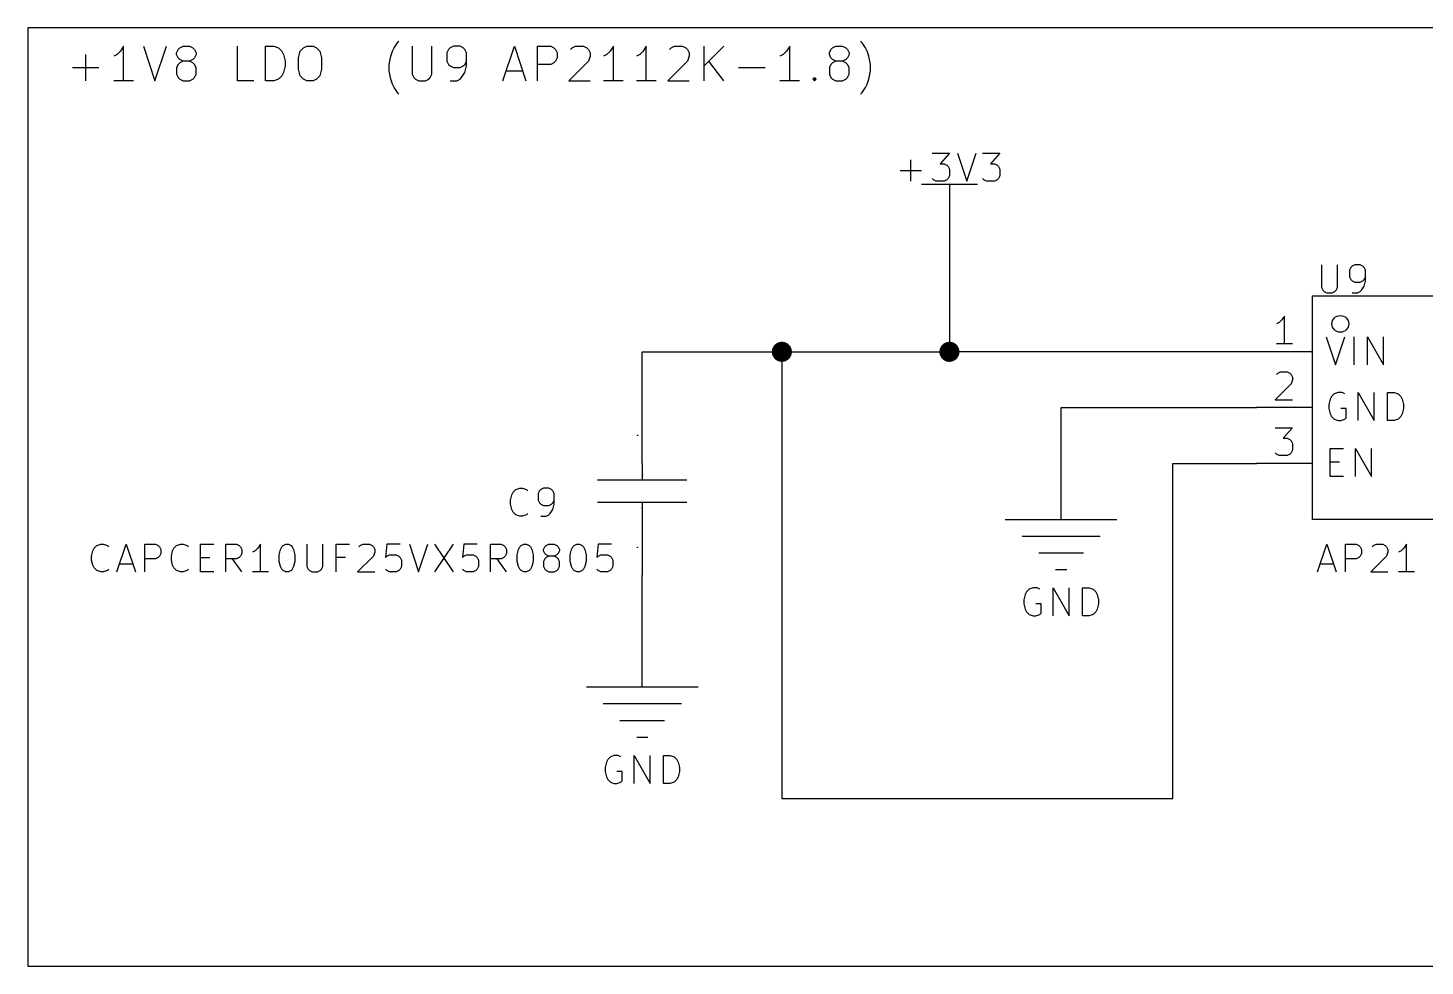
# Model space of a CAD drawing. Header units: millimetres. Extents: x 5 to 293, y -205 to -3.
# Drawn here: x 69.9 to 133.4, y -158.8 to -116.1 of the extents above; entities that cross this region are included whole.
import ezdxf

# ---------------------------------------------------------------- set-up
doc = ezdxf.new("R2010")
doc.units = ezdxf.units.MM
for name, color, linetype in [('GREENSIXTYFIVE', 129, 'CONTINUOUS'), ('LIGHTGREEN', 92, 'CONTINUOUS'), ('LIGHTMAGENTA', 212, 'CONTINUOUS'), ('LIGHTRED', 12, 'CONTINUOUS'), ('RED', 14, 'CONTINUOUS')]:
    doc.layers.add(name, color=color, linetype=linetype)

msp = doc.modelspace()

# ---------------------------------------------------------------- linework, layer by layer
at = {"layer": 'GREENSIXTYFIVE', "linetype": 'CONTINUOUS'}
for p, q in [((110.9738, -121.7744), (111.76, -121.7744)), ((111.76, -121.7744), (111.3366, -122.2582)), ((112.1228, -121.7744), (112.5461, -123.0444)), ((112.5461, -123.0444), (112.9695, -121.7744)), ((113.2719, -121.7744), (114.0581, -121.7744)), ((114.0581, -121.7744), (113.6347, -122.2582)), ((109.5223, -122.5606), (110.49, -122.5606)), ((110.0061, -123.0444), (110.0061, -122.0768)), ((111.3366, -122.2582), (111.5181, -122.2582)), ((111.5181, -122.2582), (111.639, -122.3187)), ((111.639, -122.3187), (111.6995, -122.3792)), ((111.6995, -122.3792), (111.76, -122.5001)), ((111.76, -122.5001), (111.76, -122.8025)), ((113.6347, -122.2582), (113.8162, -122.2582)), ((113.8162, -122.2582), (113.9371, -122.3187)), ((113.9371, -122.3187), (113.9976, -122.3792)), ((113.9976, -122.3792), (114.0581, -122.5001)), ((114.0581, -122.5001), (114.0581, -122.8025)), ((111.0343, -122.984), (110.9738, -122.9235)), ((111.1552, -123.0444), (111.0343, -122.984)), ((111.5181, -123.0444), (111.1552, -123.0444)), ((111.639, -122.984), (111.5181, -123.0444)), ((111.6995, -122.9235), (111.639, -122.984)), ((111.76, -122.8025), (111.6995, -122.9235)), ((113.3324, -122.984), (113.2719, -122.9235)), ((113.4533, -123.0444), (113.3324, -122.984)), ((113.8162, -123.0444), (113.4533, -123.0444)), ((113.9371, -122.984), (113.8162, -123.0444)), ((113.9976, -122.9235), (113.9371, -122.984)), ((114.0581, -122.8025), (113.9976, -122.9235)), ((128.6835, -126.8544), (128.6835, -127.8825)), ((129.4092, -127.8825), (129.4092, -126.8544)), ((130.014, -126.9754), (129.9536, -127.0963)), ((130.0745, -126.9149), (130.014, -126.9754)), ((130.1955, -126.8544), (130.0745, -126.9149)), ((130.4374, -126.8544), (130.1955, -126.8544)), ((130.5583, -126.9149), (130.4374, -126.8544)), ((130.6188, -126.9754), (130.5583, -126.9149)), ((130.6793, -127.0963), (130.6188, -126.9754)), ((129.9536, -127.0963), (129.9536, -127.3987)), ((129.9536, -127.3987), (130.014, -127.5197)), ((130.014, -127.5197), (130.0745, -127.5801)), ((130.0745, -127.5801), (130.1955, -127.6406)), ((130.1955, -127.6406), (130.4374, -127.6406)), ((130.4374, -127.6406), (130.5583, -127.5801)), ((130.5583, -127.5801), (130.6188, -127.5197)), ((130.6188, -127.5197), (130.6793, -127.3987)), ((130.6188, -127.822), (130.6793, -127.5801)), ((130.6793, -127.5801), (130.6793, -127.0963)), ((128.6835, -127.8825), (128.744, -128.0035)), ((128.744, -128.0035), (128.8045, -128.064)), ((128.8045, -128.064), (128.9254, -128.1244)), ((128.9254, -128.1244), (129.1673, -128.1244)), ((129.1673, -128.1244), (129.2883, -128.064)), ((129.2883, -128.064), (129.3488, -128.0035)), ((129.3488, -128.0035), (129.4092, -127.8825)), ((130.0745, -128.1244), (130.3164, -128.1244)), ((130.3164, -128.1244), (130.4374, -128.064)), ((130.4374, -128.064), (130.4978, -128.0035)), ((130.4978, -128.0035), (130.6188, -127.822)), ((128.8989, -130.1275), (129.3222, -131.3975)), ((129.3222, -131.3975), (129.7456, -130.1275)), ((130.1689, -131.3975), (130.1689, -130.1275)), ((130.7737, -131.3975), (130.7737, -130.1275)), ((130.7737, -130.1275), (131.4994, -131.3975)), ((131.4994, -131.3975), (131.4994, -130.1275)), ((129.2618, -132.728), (129.1408, -132.849)), ((129.4432, -132.6675), (129.2618, -132.728)), ((129.6246, -132.6675), (129.4432, -132.6675)), ((129.7456, -132.728), (129.6246, -132.6675)), ((130.3503, -133.9375), (130.3503, -132.6675)), ((130.3503, -132.6675), (131.076, -133.9375)), ((131.076, -133.9375), (131.076, -132.6675)), ((131.6808, -133.9375), (131.6808, -132.6675)), ((131.6808, -132.6675), (131.9832, -132.6675)), ((131.9832, -132.6675), (132.1646, -132.728)), ((132.1646, -132.728), (132.2856, -132.849)), ((129.0803, -132.9699), (129.0199, -133.2118)), ((129.0199, -133.2118), (129.0199, -133.3932)), ((129.0199, -133.3932), (129.0803, -133.6351)), ((129.1408, -132.849), (129.0803, -132.9699)), ((129.806, -133.3932), (129.5641, -133.3932)), ((129.806, -133.8166), (129.806, -133.3932)), ((132.2856, -132.849), (132.3461, -132.9699)), ((132.3461, -132.9699), (132.4065, -133.2118)), ((132.4065, -133.3932), (132.3461, -133.6351)), ((132.4065, -133.2118), (132.4065, -133.3932)), ((129.0803, -133.6351), (129.1408, -133.7561)), ((129.1408, -133.7561), (129.2618, -133.8771)), ((129.2618, -133.8771), (129.4432, -133.9375)), ((129.4432, -133.9375), (129.5641, -133.9375)), ((129.5641, -133.9375), (129.7456, -133.8771)), ((129.7456, -133.8771), (129.806, -133.8166)), ((131.9832, -133.9375), (131.6808, -133.9375)), ((132.1646, -133.8771), (131.9832, -133.9375)), ((132.2856, -133.7561), (132.1646, -133.8771)), ((132.3461, -133.6351), (132.2856, -133.7561)), ((129.0803, -136.4775), (129.0803, -135.2075)), ((129.0803, -135.2075), (129.6851, -135.2075)), ((130.2293, -136.4775), (130.2293, -135.2075)), ((130.2293, -135.2075), (130.955, -136.4775)), ((130.955, -136.4775), (130.955, -135.2075)), ((129.0803, -135.8123), (129.5037, -135.8123)), ((97.8018, -136.4101), (97.7764, -136.4101)), ((97.7764, -136.4101), (97.78, -136.4125)), ((97.78, -136.4125), (97.7824, -136.4149)), ((97.7824, -136.4149), (97.7836, -136.4173)), ((97.8018, -136.4028), (97.8018, -136.4173)), ((129.6851, -136.4775), (129.0803, -136.4775)), ((91.8535, -137.3168), (91.914, -137.1959)), ((91.914, -137.1959), (92.035, -137.0749)), ((92.035, -137.0749), (92.2164, -137.0144)), ((92.2164, -137.0144), (92.3373, -137.0144)), ((92.3373, -137.0144), (92.5188, -137.0749)), ((92.5188, -137.0749), (92.5792, -137.1354)), ((93.1235, -137.1354), (93.0631, -137.2563)), ((93.184, -137.0749), (93.1235, -137.1354)), ((93.305, -137.0144), (93.184, -137.0749)), ((93.5469, -137.0144), (93.305, -137.0144)), ((93.6678, -137.0749), (93.5469, -137.0144)), ((93.7283, -137.1354), (93.6678, -137.0749)), ((93.7888, -137.2563), (93.7283, -137.1354)), ((91.7931, -137.5587), (91.8535, -137.3168)), ((91.7931, -137.7401), (91.7931, -137.5587)), ((91.8535, -137.982), (91.7931, -137.7401)), ((93.0631, -137.2563), (93.0631, -137.5587)), ((93.0631, -137.5587), (93.1235, -137.6797)), ((93.1235, -137.6797), (93.184, -137.7401)), ((93.184, -137.7401), (93.305, -137.8006)), ((93.305, -137.8006), (93.5469, -137.8006)), ((93.5469, -137.8006), (93.6678, -137.7401)), ((93.6678, -137.7401), (93.7283, -137.6797)), ((93.7283, -137.6797), (93.7888, -137.5587)), ((93.7283, -137.982), (93.7888, -137.7401)), ((93.7888, -137.7401), (93.7888, -137.2563)), ((91.914, -138.103), (91.8535, -137.982)), ((92.035, -138.224), (91.914, -138.103)), ((92.2164, -138.2844), (92.035, -138.224)), ((92.3373, -138.2844), (92.2164, -138.2844)), ((92.5188, -138.224), (92.3373, -138.2844)), ((92.5792, -138.1635), (92.5188, -138.224)), ((93.184, -138.2844), (93.4259, -138.2844)), ((93.4259, -138.2844), (93.5469, -138.224)), ((93.5469, -138.224), (93.6073, -138.1635)), ((93.6073, -138.1635), (93.7283, -137.982)), ((97.7764, -137.9074), (97.7776, -137.905)), ((97.7764, -137.9135), (97.7764, -137.9074)), ((97.7776, -137.9159), (97.7764, -137.9135)), ((97.7776, -137.905), (97.7788, -137.9038)), ((97.7788, -137.9171), (97.7776, -137.9159)), ((97.7788, -137.9038), (97.7812, -137.9026)), ((97.7812, -137.9026), (97.7836, -137.9026)), ((97.7836, -137.9026), (97.7872, -137.9038)), ((97.7872, -137.9038), (97.8018, -137.9183)), ((97.8018, -137.9183), (97.8018, -137.9026)), ((72.8035, -139.8568), (72.864, -139.7359)), ((72.864, -139.7359), (72.985, -139.6149)), ((72.985, -139.6149), (73.1664, -139.5544)), ((73.1664, -139.5544), (73.2873, -139.5544)), ((73.2873, -139.5544), (73.4688, -139.6149)), ((73.4688, -139.6149), (73.5292, -139.6754)), ((73.8921, -140.8244), (74.3154, -139.5544)), ((74.3154, -139.5544), (74.7388, -140.8244)), ((75.1621, -140.8244), (75.1621, -139.5544)), ((75.1621, -139.5544), (75.6459, -139.5544)), ((75.6459, -139.5544), (75.7669, -139.6149)), ((75.7669, -139.6149), (75.8274, -139.6754)), ((75.8274, -139.6754), (75.8878, -139.7963)), ((76.4321, -139.8568), (76.4926, -139.7359)), ((76.4926, -139.7359), (76.6136, -139.6149)), ((76.6136, -139.6149), (76.795, -139.5544)), ((76.795, -139.5544), (76.9159, -139.5544)), ((76.9159, -139.5544), (77.0974, -139.6149)), ((77.0974, -139.6149), (77.1578, -139.6754)), ((77.7021, -140.8244), (77.7021, -139.5544)), ((77.7021, -139.5544), (78.3069, -139.5544)), ((78.8511, -140.8244), (78.8511, -139.5544)), ((78.8511, -139.5544), (79.3349, -139.5544)), ((79.3349, -139.5544), (79.4559, -139.6149)), ((79.4559, -139.6149), (79.5164, -139.6754)), ((79.5164, -139.6754), (79.5768, -139.7963)), ((80.3026, -139.7359), (80.1816, -139.8568)), ((80.4235, -139.5544), (80.3026, -139.7359)), ((80.4235, -140.8244), (80.4235, -139.5544)), ((81.3306, -139.7963), (81.3911, -139.6754)), ((81.3911, -139.6754), (81.4516, -139.6149)), ((81.4516, -139.6149), (81.5725, -139.5544)), ((81.5725, -139.5544), (81.6935, -139.5544)), ((81.6935, -139.5544), (81.8144, -139.6149)), ((81.8144, -139.6149), (81.8749, -139.6754)), ((81.8749, -139.6754), (81.9354, -139.7963)), ((82.5401, -139.5544), (82.5401, -140.5825)), ((83.2658, -140.5825), (83.2658, -139.5544)), ((83.8706, -140.8244), (83.8706, -139.5544)), ((83.8706, -139.5544), (84.4754, -139.5544)), ((84.8988, -139.6754), (84.9592, -139.6149)), ((84.9592, -139.6149), (85.0802, -139.5544)), ((85.0802, -139.5544), (85.3826, -139.5544)), ((85.3826, -139.5544), (85.5035, -139.6149)), ((85.5035, -139.6149), (85.564, -139.6754)), ((85.564, -139.6754), (85.6245, -139.7963)), ((86.1687, -139.5544), (86.1083, -140.1592)), ((86.7735, -139.5544), (86.1687, -139.5544)), ((87.1968, -139.5544), (87.6201, -140.8244)), ((87.6201, -140.8244), (88.0435, -139.5544)), ((88.3459, -139.5544), (89.1925, -140.8244)), ((89.1925, -139.5544), (88.3459, -140.8244)), ((89.6763, -139.5544), (89.6159, -140.1592)), ((90.2811, -139.5544), (89.6763, -139.5544)), ((90.8858, -140.8244), (90.8858, -139.5544)), ((90.8858, -139.5544), (91.3696, -139.5544)), ((91.3696, -139.5544), (91.4906, -139.6149)), ((91.4906, -139.6149), (91.5511, -139.6754)), ((91.5511, -139.6754), (91.6115, -139.7963)), ((92.1558, -139.7963), (92.2163, -139.6754)), ((92.2163, -139.6754), (92.2768, -139.6149)), ((92.2768, -139.6149), (92.3977, -139.5544)), ((92.3977, -139.5544), (92.5187, -139.5544)), ((92.5187, -139.5544), (92.6396, -139.6149)), ((92.6396, -139.6149), (92.7001, -139.6754)), ((92.7001, -139.6754), (92.7606, -139.7963)), ((93.3049, -139.7963), (93.3653, -139.6754)), ((93.3653, -139.6754), (93.4258, -139.6149)), ((93.4258, -139.6149), (93.5468, -139.5544)), ((93.5468, -139.5544), (93.7887, -139.5544)), ((93.7887, -139.5544), (93.9096, -139.6149)), ((93.9096, -139.6149), (93.9701, -139.6754)), ((93.9701, -139.6754), (94.0306, -139.7963)), ((94.5748, -139.7963), (94.6353, -139.6754)), ((94.6353, -139.6754), (94.6958, -139.6149)), ((94.6958, -139.6149), (94.8167, -139.5544)), ((94.8167, -139.5544), (94.9377, -139.5544)), ((94.9377, -139.5544), (95.0586, -139.6149)), ((95.0586, -139.6149), (95.1191, -139.6754)), ((95.1191, -139.6754), (95.1796, -139.7963)), ((95.7843, -139.5544), (95.7239, -140.1592)), ((96.3891, -139.5544), (95.7843, -139.5544)), ((128.5021, -140.8244), (128.9254, -139.5544)), ((128.9254, -139.5544), (129.3488, -140.8244)), ((129.7721, -140.8244), (129.7721, -139.5544)), ((129.7721, -139.5544), (130.2559, -139.5544)), ((130.2559, -139.5544), (130.3769, -139.6149)), ((130.3769, -139.6149), (130.4374, -139.6754)), ((130.4374, -139.6754), (130.4978, -139.7963)), ((130.9817, -139.6754), (131.0421, -139.6149)), ((131.0421, -139.6149), (131.1631, -139.5544)), ((131.1631, -139.5544), (131.4655, -139.5544)), ((131.4655, -139.5544), (131.5864, -139.6149)), ((131.5864, -139.6149), (131.6469, -139.6754)), ((131.6469, -139.6754), (131.7074, -139.7963)), ((132.4331, -139.7359), (132.3121, -139.8568)), ((132.554, -139.5544), (132.4331, -139.7359)), ((132.554, -140.8244), (132.554, -139.5544)), ((72.7431, -140.0987), (72.8035, -139.8568)), ((72.7431, -140.2801), (72.7431, -140.0987)), ((72.8035, -140.522), (72.7431, -140.2801)), ((75.6459, -140.2197), (75.1621, -140.2197)), ((75.7669, -140.1592), (75.6459, -140.2197)), ((75.8274, -140.0987), (75.7669, -140.1592)), ((75.8878, -139.9778), (75.8274, -140.0987)), ((75.8878, -139.7963), (75.8878, -139.9778)), ((76.3717, -140.0987), (76.4321, -139.8568)), ((76.3717, -140.2801), (76.3717, -140.0987)), ((76.4321, -140.522), (76.3717, -140.2801)), ((77.7021, -140.1592), (78.1255, -140.1592)), ((79.3349, -140.2197), (78.8511, -140.2197)), ((79.5768, -140.8244), (79.1535, -140.2197)), ((79.4559, -140.1592), (79.3349, -140.2197)), ((79.5164, -140.0987), (79.4559, -140.1592)), ((79.5768, -139.9778), (79.5164, -140.0987)), ((79.5768, -139.7963), (79.5768, -139.9778)), ((80.1816, -139.8568), (80.0607, -139.9173)), ((81.2702, -140.0382), (81.3306, -139.7963)), ((81.2702, -140.3406), (81.2702, -140.0382)), ((81.3306, -140.5825), (81.2702, -140.3406)), ((81.9354, -139.7963), (81.9959, -140.0382)), ((81.9959, -140.3406), (81.9354, -140.5825)), ((81.9959, -140.0382), (81.9959, -140.3406)), ((84.294, -140.1592), (83.8706, -140.1592)), ((85.564, -140.0987), (84.8383, -140.8244)), ((85.6245, -139.9173), (85.564, -140.0987)), ((85.6245, -139.7963), (85.6245, -139.9173)), ((86.1083, -140.1592), (86.1687, -140.0987)), ((86.1687, -140.0987), (86.2897, -140.0382)), ((86.2897, -140.0382), (86.5921, -140.0382)), ((86.5921, -140.0382), (86.713, -140.0987)), ((86.713, -140.0987), (86.7735, -140.1592)), ((86.7735, -140.1592), (86.834, -140.2801)), ((86.834, -140.2801), (86.834, -140.5825)), ((89.6159, -140.1592), (89.6763, -140.0987)), ((89.6763, -140.0987), (89.7973, -140.0382)), ((89.7973, -140.0382), (90.0997, -140.0382)), ((90.0997, -140.0382), (90.2206, -140.0987)), ((90.2206, -140.0987), (90.2811, -140.1592)), ((90.2811, -140.1592), (90.3416, -140.2801)), ((90.3416, -140.2801), (90.3416, -140.5825)), ((91.3696, -140.2197), (90.8858, -140.2197)), ((91.6115, -140.8244), (91.1882, -140.2197)), ((91.4906, -140.1592), (91.3696, -140.2197)), ((91.5511, -140.0987), (91.4906, -140.1592)), ((91.6115, -139.9778), (91.5511, -140.0987)), ((91.6115, -139.7963), (91.6115, -139.9778)), ((92.0954, -140.0382), (92.1558, -139.7963)), ((92.0954, -140.3406), (92.0954, -140.0382)), ((92.1558, -140.5825), (92.0954, -140.3406)), ((92.7606, -139.7963), (92.8211, -140.0382)), ((92.8211, -140.3406), (92.7606, -140.5825)), ((92.8211, -140.0382), (92.8211, -140.3406)), ((93.3049, -139.8568), (93.3049, -139.7963)), ((93.3653, -139.9778), (93.3049, -139.8568)), ((93.3653, -140.2197), (93.3049, -140.3406)), ((93.3049, -140.3406), (93.3049, -140.5825)), ((93.4258, -140.0382), (93.3653, -139.9778)), ((93.4258, -140.1592), (93.3653, -140.2197)), ((93.5468, -140.0987), (93.4258, -140.0382)), ((93.5468, -140.0987), (93.4258, -140.1592)), ((93.7887, -140.0987), (93.5468, -140.0987)), ((93.9096, -140.0382), (93.7887, -140.0987)), ((93.9096, -140.1592), (93.7887, -140.0987)), ((93.9701, -139.9778), (93.9096, -140.0382)), ((93.9701, -140.2197), (93.9096, -140.1592)), ((94.0306, -139.8568), (93.9701, -139.9778)), ((94.0306, -140.3406), (93.9701, -140.2197)), ((94.0306, -139.7963), (94.0306, -139.8568)), ((94.0306, -140.5825), (94.0306, -140.3406)), ((94.5144, -140.0382), (94.5748, -139.7963)), ((94.5144, -140.3406), (94.5144, -140.0382)), ((94.5748, -140.5825), (94.5144, -140.3406)), ((95.1796, -139.7963), (95.2401, -140.0382)), ((95.2401, -140.3406), (95.1796, -140.5825)), ((95.2401, -140.0382), (95.2401, -140.3406)), ((95.7239, -140.1592), (95.7843, -140.0987)), ((95.7843, -140.0987), (95.9053, -140.0382)), ((95.9053, -140.0382), (96.2077, -140.0382)), ((96.2077, -140.0382), (96.3286, -140.0987)), ((96.3286, -140.0987), (96.3891, -140.1592)), ((96.3891, -140.1592), (96.4496, -140.2801)), ((96.4496, -140.2801), (96.4496, -140.5825)), ((130.2559, -140.2197), (129.7721, -140.2197)), ((130.3769, -140.1592), (130.2559, -140.2197)), ((130.4374, -140.0987), (130.3769, -140.1592)), ((130.4978, -139.9778), (130.4374, -140.0987)), ((130.4978, -139.7963), (130.4978, -139.9778)), ((131.6469, -140.0987), (130.9212, -140.8244)), ((131.7074, -139.9173), (131.6469, -140.0987)), ((131.7074, -139.7963), (131.7074, -139.9173)), ((132.3121, -139.8568), (132.1912, -139.9173)), ((72.864, -140.643), (72.8035, -140.522)), ((72.985, -140.764), (72.864, -140.643)), ((73.1664, -140.8244), (72.985, -140.764)), ((73.2873, -140.8244), (73.1664, -140.8244)), ((73.4688, -140.764), (73.2873, -140.8244)), ((73.5292, -140.7035), (73.4688, -140.764)), ((74.0131, -140.4616), (74.6178, -140.4616)), ((76.4926, -140.643), (76.4321, -140.522)), ((76.6136, -140.764), (76.4926, -140.643)), ((76.795, -140.8244), (76.6136, -140.764)), ((76.9159, -140.8244), (76.795, -140.8244)), ((77.0974, -140.764), (76.9159, -140.8244)), ((77.1578, -140.7035), (77.0974, -140.764)), ((78.3069, -140.8244), (77.7021, -140.8244)), ((80.7864, -140.8244), (80.0607, -140.8244)), ((81.3911, -140.7035), (81.3306, -140.5825)), ((81.4516, -140.764), (81.3911, -140.7035)), ((81.5725, -140.8244), (81.4516, -140.764)), ((81.6935, -140.8244), (81.5725, -140.8244)), ((81.8144, -140.764), (81.6935, -140.8244)), ((81.8749, -140.7035), (81.8144, -140.764)), ((81.9354, -140.5825), (81.8749, -140.7035)), ((82.5401, -140.5825), (82.6006, -140.7035)), ((82.6006, -140.7035), (82.6611, -140.764)), ((82.6611, -140.764), (82.782, -140.8244)), ((82.782, -140.8244), (83.0239, -140.8244)), ((83.0239, -140.8244), (83.1449, -140.764)), ((83.1449, -140.764), (83.2054, -140.7035)), ((83.2054, -140.7035), (83.2658, -140.5825)), ((84.8383, -140.8244), (85.6245, -140.8244)), ((86.1687, -140.764), (86.1083, -140.7035)), ((86.2897, -140.8244), (86.1687, -140.764)), ((86.5921, -140.8244), (86.2897, -140.8244)), ((86.713, -140.764), (86.5921, -140.8244)), ((86.7735, -140.7035), (86.713, -140.764)), ((86.834, -140.5825), (86.7735, -140.7035)), ((89.6763, -140.764), (89.6159, -140.7035)), ((89.7973, -140.8244), (89.6763, -140.764)), ((90.0997, -140.8244), (89.7973, -140.8244)), ((90.2206, -140.764), (90.0997, -140.8244)), ((90.2811, -140.7035), (90.2206, -140.764)), ((90.3416, -140.5825), (90.2811, -140.7035)), ((92.2163, -140.7035), (92.1558, -140.5825)), ((92.2768, -140.764), (92.2163, -140.7035)), ((92.3977, -140.8244), (92.2768, -140.764)), ((92.5187, -140.8244), (92.3977, -140.8244)), ((92.6396, -140.764), (92.5187, -140.8244)), ((92.7001, -140.7035), (92.6396, -140.764)), ((92.7606, -140.5825), (92.7001, -140.7035)), ((93.3049, -140.5825), (93.3653, -140.7035)), ((93.3653, -140.7035), (93.4258, -140.764)), ((93.4258, -140.764), (93.5468, -140.8244)), ((93.5468, -140.8244), (93.7887, -140.8244)), ((93.7887, -140.8244), (93.9096, -140.764)), ((93.9096, -140.764), (93.9701, -140.7035)), ((93.9701, -140.7035), (94.0306, -140.5825)), ((94.6353, -140.7035), (94.5748, -140.5825)), ((94.6958, -140.764), (94.6353, -140.7035)), ((94.8167, -140.8244), (94.6958, -140.764)), ((94.9377, -140.8244), (94.8167, -140.8244)), ((95.0586, -140.764), (94.9377, -140.8244)), ((95.1191, -140.7035), (95.0586, -140.764)), ((95.1796, -140.5825), (95.1191, -140.7035)), ((95.7843, -140.764), (95.7239, -140.7035)), ((95.9053, -140.8244), (95.7843, -140.764)), ((96.2077, -140.8244), (95.9053, -140.8244)), ((96.3286, -140.764), (96.2077, -140.8244)), ((96.3891, -140.7035), (96.3286, -140.764)), ((96.4496, -140.5825), (96.3891, -140.7035)), ((128.6231, -140.4616), (129.2278, -140.4616)), ((130.9212, -140.8244), (131.7074, -140.8244)), ((132.9169, -140.8244), (132.1912, -140.8244)), ((115.3886, -141.6097), (115.2676, -141.7307)), ((115.57, -141.5492), (115.3886, -141.6097)), ((115.7514, -141.5492), (115.57, -141.5492)), ((115.8724, -141.6097), (115.7514, -141.5492)), ((116.4771, -142.8192), (116.4771, -141.5492)), ((116.4771, -141.5492), (117.2028, -142.8192)), ((117.2028, -142.8192), (117.2028, -141.5492)), ((117.8076, -142.8192), (117.8076, -141.5492)), ((117.8076, -141.5492), (118.11, -141.5492)), ((118.11, -141.5492), (118.2914, -141.6097)), ((118.2914, -141.6097), (118.4124, -141.7307)), ((115.2071, -141.8516), (115.1467, -142.0935)), ((115.1467, -142.0935), (115.1467, -142.2749)), ((115.1467, -142.2749), (115.2071, -142.5168)), ((115.2676, -141.7307), (115.2071, -141.8516)), ((115.9328, -142.2749), (115.6909, -142.2749)), ((115.9328, -142.6983), (115.9328, -142.2749)), ((118.4124, -141.7307), (118.4729, -141.8516)), ((118.4729, -141.8516), (118.5333, -142.0935)), ((118.5333, -142.2749), (118.4729, -142.5168)), ((118.5333, -142.0935), (118.5333, -142.2749)), ((115.2071, -142.5168), (115.2676, -142.6378)), ((115.2676, -142.6378), (115.3886, -142.7588)), ((115.3886, -142.7588), (115.57, -142.8192)), ((115.57, -142.8192), (115.6909, -142.8192)), ((115.6909, -142.8192), (115.8724, -142.7588)), ((115.8724, -142.7588), (115.9328, -142.6983)), ((118.11, -142.8192), (117.8076, -142.8192)), ((118.2914, -142.7588), (118.11, -142.8192)), ((118.4124, -142.6378), (118.2914, -142.7588)), ((118.4729, -142.5168), (118.4124, -142.6378)), ((96.3386, -149.2297), (96.2176, -149.3507)), ((96.52, -149.1692), (96.3386, -149.2297)), ((96.7014, -149.1692), (96.52, -149.1692)), ((96.8224, -149.2297), (96.7014, -149.1692)), ((97.4271, -150.4392), (97.4271, -149.1692)), ((97.4271, -149.1692), (98.1528, -150.4392)), ((98.1528, -150.4392), (98.1528, -149.1692)), ((98.7576, -150.4392), (98.7576, -149.1692)), ((98.7576, -149.1692), (99.06, -149.1692)), ((99.06, -149.1692), (99.2414, -149.2297)), ((99.2414, -149.2297), (99.3624, -149.3507)), ((96.1571, -149.4716), (96.0967, -149.7135)), ((96.0967, -149.7135), (96.0967, -149.8949)), ((96.0967, -149.8949), (96.1571, -150.1368)), ((96.2176, -149.3507), (96.1571, -149.4716)), ((96.8828, -149.8949), (96.6409, -149.8949)), ((96.8828, -150.3183), (96.8828, -149.8949)), ((99.3624, -149.3507), (99.4229, -149.4716)), ((99.4229, -149.4716), (99.4833, -149.7135)), ((99.4833, -149.8949), (99.4229, -150.1368)), ((99.4833, -149.7135), (99.4833, -149.8949)), ((96.1571, -150.1368), (96.2176, -150.2578)), ((96.2176, -150.2578), (96.3386, -150.3788)), ((96.3386, -150.3788), (96.52, -150.4392)), ((96.52, -150.4392), (96.6409, -150.4392)), ((96.6409, -150.4392), (96.8224, -150.3788)), ((96.8224, -150.3788), (96.8828, -150.3183)), ((99.06, -150.4392), (98.7576, -150.4392)), ((99.2414, -150.3788), (99.06, -150.4392)), ((99.3624, -150.2578), (99.2414, -150.3788)), ((99.4229, -150.1368), (99.3624, -150.2578))]:
    msp.add_line(p, q, dxfattribs=at)
at = {"layer": 'LIGHTGREEN', "linetype": 'CONTINUOUS'}
for p, q in [((111.76, -125.73), (111.76, -130.81)), ((97.79, -133.35), (97.79, -130.81)), ((97.79, -130.81), (104.14, -130.81)), ((104.14, -130.81), (104.14, -151.13)), ((104.14, -130.81), (111.76, -130.81)), ((125.73, -130.81), (111.76, -130.81)), ((116.84, -135.89), (116.84, -133.35)), ((116.84, -133.35), (125.73, -133.35)), ((121.92, -151.13), (121.92, -135.89)), ((121.92, -135.89), (125.73, -135.89)), ((97.79, -143.51), (97.79, -140.97)), ((104.14, -151.13), (121.92, -151.13))]:
    msp.add_line(p, q, dxfattribs=at)
at = {"layer": 'LIGHTGREEN', "const_width": 0.4572}
for points in [[(103.9114, -130.81, 1), (104.3686, -130.81, 1)], [(111.5314, -130.81, 1), (111.9886, -130.81, 1)]]:
    msp.add_lwpolyline(points, format="xyb", close=True, dxfattribs=at)
at = {"layer": 'LIGHTMAGENTA', "linetype": 'CONTINUOUS'}
for p, q in [((69.85, -116.078), (69.85, -158.75)), ((180.848, -116.078), (69.85, -116.078)), ((74.2032, -116.9086), (74.0532, -117.1336)), ((74.2032, -118.4834), (74.2032, -116.9086)), ((75.103, -116.9086), (75.628, -118.4834)), ((75.628, -118.4834), (76.1529, -116.9086)), ((76.7528, -116.9836), (76.9028, -116.9086)), ((76.9028, -116.9086), (77.2027, -116.9086)), ((77.2027, -116.9086), (77.3527, -116.9836)), ((79.3774, -118.4834), (79.3774, -116.9086)), ((80.6522, -118.4834), (80.6522, -116.9086)), ((80.6522, -116.9086), (81.0272, -116.9086)), ((81.0272, -116.9086), (81.2521, -116.9836)), ((82.377, -116.9836), (82.527, -116.9086)), ((82.527, -116.9086), (82.8269, -116.9086)), ((82.8269, -116.9086), (82.9769, -116.9836)), ((86.5014, -116.9836), (86.6514, -116.7587)), ((86.6514, -116.7587), (86.7263, -116.6837)), ((87.3263, -116.9086), (87.3263, -118.1835)), ((88.2262, -118.1835), (88.2262, -116.9086)), ((89.2011, -116.9086), (89.0511, -116.9836)), ((89.501, -116.9086), (89.2011, -116.9086)), ((89.651, -116.9836), (89.501, -116.9086)), ((91.4507, -118.4834), (91.9757, -116.9086)), ((91.9757, -116.9086), (92.5006, -118.4834)), ((93.0255, -118.4834), (93.0255, -116.9086)), ((93.0255, -116.9086), (93.6254, -116.9086)), ((93.6254, -116.9086), (93.7754, -116.9836)), ((94.6003, -116.9836), (94.7503, -116.9086)), ((94.7503, -116.9086), (95.1252, -116.9086)), ((95.1252, -116.9086), (95.2752, -116.9836)), ((96.4751, -116.9086), (96.3251, -117.1336)), ((96.4751, -118.4834), (96.4751, -116.9086)), ((97.9749, -116.9086), (97.8249, -117.1336)), ((97.9749, -118.4834), (97.9749, -116.9086)), ((99.0997, -116.9836), (99.2497, -116.9086)), ((99.2497, -116.9086), (99.6246, -116.9086)), ((99.6246, -116.9086), (99.7746, -116.9836)), ((100.5995, -118.4834), (100.5995, -116.9086)), ((101.4994, -116.9086), (100.5995, -117.8085)), ((104.4991, -116.9086), (104.3491, -117.1336)), ((104.4991, -118.4834), (104.4991, -116.9086)), ((106.4488, -116.9836), (106.5988, -116.9086)), ((106.5988, -116.9086), (106.8987, -116.9086)), ((106.8987, -116.9086), (107.0487, -116.9836)), ((107.7986, -116.7587), (107.7236, -116.6837)), ((107.9486, -116.9836), (107.7986, -116.7587)), ((72.4783, -118.4834), (72.4783, -117.2836)), ((73.9032, -117.2836), (73.7532, -117.3586)), ((74.0532, -117.1336), (73.9032, -117.2836)), ((76.6028, -117.2086), (76.6778, -117.0586)), ((76.6028, -117.2836), (76.6028, -117.2086)), ((76.6778, -117.4336), (76.6028, -117.2836)), ((76.6778, -117.0586), (76.7528, -116.9836)), ((76.7528, -117.5086), (76.6778, -117.4336)), ((76.9028, -117.5836), (76.7528, -117.5086)), ((77.3527, -117.5086), (77.2027, -117.5836)), ((77.3527, -116.9836), (77.4277, -117.0586)), ((77.4277, -117.4336), (77.3527, -117.5086)), ((77.4277, -117.0586), (77.5027, -117.2086)), ((77.5027, -117.2836), (77.4277, -117.4336)), ((77.5027, -117.2086), (77.5027, -117.2836)), ((81.2521, -116.9836), (81.4021, -117.1336)), ((81.4021, -117.1336), (81.4771, -117.2836)), ((81.4771, -117.2836), (81.5521, -117.5836)), ((82.152, -117.4336), (82.227, -117.1336)), ((82.152, -117.9585), (82.152, -117.4336)), ((82.227, -117.1336), (82.377, -116.9836)), ((82.9769, -116.9836), (83.1269, -117.1336)), ((83.1269, -117.1336), (83.2019, -117.4336)), ((83.2019, -117.4336), (83.2019, -117.9585)), ((86.2764, -117.7335), (86.3514, -117.3586)), ((86.3514, -117.3586), (86.4264, -117.1336)), ((86.4264, -117.1336), (86.5014, -116.9836)), ((88.9761, -117.0586), (88.9011, -117.2086)), ((88.9011, -117.2086), (88.9011, -117.5836)), ((89.0511, -116.9836), (88.9761, -117.0586)), ((89.726, -117.0586), (89.651, -116.9836)), ((89.801, -117.2086), (89.726, -117.0586)), ((89.801, -117.8085), (89.801, -117.2086)), ((93.7754, -116.9836), (93.8504, -117.0586)), ((93.8504, -117.0586), (93.9254, -117.2086)), ((93.9254, -117.4336), (93.8504, -117.5836)), ((93.9254, -117.2086), (93.9254, -117.4336)), ((94.5253, -117.0586), (94.6003, -116.9836)), ((95.2752, -116.9836), (95.3502, -117.0586)), ((95.3502, -117.0586), (95.4252, -117.2086)), ((95.4252, -117.3586), (95.3502, -117.5836)), ((95.4252, -117.2086), (95.4252, -117.3586)), ((96.1751, -117.2836), (96.0251, -117.3586)), ((96.3251, -117.1336), (96.1751, -117.2836)), ((97.6749, -117.2836), (97.5249, -117.3586)), ((97.8249, -117.1336), (97.6749, -117.2836)), ((99.0247, -117.0586), (99.0997, -116.9836)), ((99.7746, -116.9836), (99.8496, -117.0586)), ((99.8496, -117.0586), (99.9246, -117.2086)), ((99.9246, -117.3586), (99.8496, -117.5836)), ((99.9246, -117.2086), (99.9246, -117.3586)), ((104.1991, -117.2836), (104.0491, -117.3586)), ((104.3491, -117.1336), (104.1991, -117.2836)), ((106.2988, -117.2086), (106.3738, -117.0586)), ((106.2988, -117.2836), (106.2988, -117.2086)), ((106.3738, -117.4336), (106.2988, -117.2836)), ((106.3738, -117.0586), (106.4488, -116.9836)), ((106.4488, -117.5086), (106.3738, -117.4336)), ((106.5988, -117.5836), (106.4488, -117.5086)), ((107.0487, -117.5086), (106.8987, -117.5836)), ((107.0487, -116.9836), (107.1237, -117.0586)), ((107.1237, -117.4336), (107.0487, -117.5086)), ((107.1237, -117.0586), (107.1987, -117.2086)), ((107.1987, -117.2836), (107.1237, -117.4336)), ((107.1987, -117.2086), (107.1987, -117.2836)), ((108.0236, -117.1336), (107.9486, -116.9836)), ((108.0986, -117.3586), (108.0236, -117.1336)), ((108.1736, -117.7335), (108.0986, -117.3586)), ((71.8784, -117.8835), (73.0783, -117.8835)), ((76.6778, -117.7335), (76.6028, -117.8835)), ((76.6028, -117.8835), (76.6028, -118.1835)), ((76.6028, -118.1835), (76.6778, -118.3335)), ((76.7528, -117.6585), (76.6778, -117.7335)), ((76.9028, -117.5836), (76.7528, -117.6585)), ((77.2027, -117.5836), (76.9028, -117.5836)), ((77.3527, -117.6585), (77.2027, -117.5836)), ((77.4277, -117.7335), (77.3527, -117.6585)), ((77.5027, -117.8835), (77.4277, -117.7335)), ((77.4277, -118.3335), (77.5027, -118.1835)), ((77.5027, -118.1835), (77.5027, -117.8835)), ((81.4771, -118.1085), (81.4021, -118.2585)), ((81.5521, -117.8085), (81.4771, -118.1085)), ((81.5521, -117.5836), (81.5521, -117.8085)), ((82.227, -118.2585), (82.152, -117.9585)), ((83.2019, -117.9585), (83.1269, -118.2585)), ((86.2764, -118.0335), (86.2764, -117.7335)), ((86.3514, -118.4085), (86.2764, -118.0335)), ((87.3263, -118.1835), (87.4013, -118.3335)), ((88.1512, -118.3335), (88.2262, -118.1835)), ((88.9011, -117.5836), (88.9761, -117.7335)), ((88.9761, -117.7335), (89.0511, -117.8085)), ((89.0511, -117.8085), (89.2011, -117.8835)), ((89.2011, -117.8835), (89.501, -117.8835)), ((89.501, -117.8835), (89.651, -117.8085)), ((89.576, -118.3335), (89.726, -118.1085)), ((89.651, -117.8085), (89.726, -117.7335)), ((89.726, -117.7335), (89.801, -117.5836)), ((89.726, -118.1085), (89.801, -117.8085)), ((91.6007, -118.0335), (92.3506, -118.0335)), ((93.6254, -117.7335), (93.0255, -117.7335)), ((93.7754, -117.6585), (93.6254, -117.7335)), ((93.8504, -117.5836), (93.7754, -117.6585)), ((95.3502, -117.5836), (94.4503, -118.4834)), ((99.8496, -117.5836), (98.9497, -118.4834)), ((101.4994, -118.4834), (100.8245, -117.5836)), ((102.1743, -117.8835), (103.3742, -117.8835)), ((106.3738, -117.7335), (106.2988, -117.8835)), ((106.2988, -117.8835), (106.2988, -118.1835)), ((106.2988, -118.1835), (106.3738, -118.3335)), ((106.4488, -117.6585), (106.3738, -117.7335)), ((106.5988, -117.5836), (106.4488, -117.6585)), ((106.8987, -117.5836), (106.5988, -117.5836)), ((107.0487, -117.6585), (106.8987, -117.5836)), ((107.1237, -117.7335), (107.0487, -117.6585)), ((107.1987, -117.8835), (107.1237, -117.7335)), ((107.1237, -118.3335), (107.1987, -118.1835)), ((107.1987, -118.1835), (107.1987, -117.8835)), ((108.0986, -118.4085), (108.1736, -118.0335)), ((108.1736, -118.0335), (108.1736, -117.7335)), ((74.6531, -118.4834), (73.7532, -118.4834)), ((76.6778, -118.3335), (76.7528, -118.4085)), ((76.7528, -118.4085), (76.9028, -118.4834)), ((76.9028, -118.4834), (77.2027, -118.4834)), ((77.2027, -118.4834), (77.3527, -118.4085)), ((77.3527, -118.4085), (77.4277, -118.3335)), ((80.1273, -118.4834), (79.3774, -118.4834)), ((81.0272, -118.4834), (80.6522, -118.4834)), ((81.2521, -118.4085), (81.0272, -118.4834)), ((81.4021, -118.2585), (81.2521, -118.4085)), ((82.377, -118.4085), (82.227, -118.2585)), ((82.527, -118.4834), (82.377, -118.4085)), ((82.8269, -118.4834), (82.527, -118.4834)), ((82.9769, -118.4085), (82.8269, -118.4834)), ((83.1269, -118.2585), (82.9769, -118.4085)), ((86.4264, -118.6334), (86.3514, -118.4085)), ((86.5014, -118.7834), (86.4264, -118.6334)), ((86.6514, -119.0084), (86.5014, -118.7834)), ((87.4013, -118.3335), (87.4763, -118.4085)), ((87.4763, -118.4085), (87.6263, -118.4834)), ((87.6263, -118.4834), (87.9262, -118.4834)), ((87.9262, -118.4834), (88.0762, -118.4085)), ((88.0762, -118.4085), (88.1512, -118.3335)), ((89.0511, -118.4834), (89.3511, -118.4834)), ((89.3511, -118.4834), (89.501, -118.4085)), ((89.501, -118.4085), (89.576, -118.3335)), ((94.4503, -118.4834), (95.4252, -118.4834)), ((96.925, -118.4834), (96.0251, -118.4834)), ((98.4248, -118.4834), (97.5249, -118.4834)), ((98.9497, -118.4834), (99.9246, -118.4834)), ((104.949, -118.4834), (104.0491, -118.4834)), ((105.5489, -118.4085), (105.6239, -118.3335)), ((105.6239, -118.4834), (105.5489, -118.4085)), ((105.6239, -118.3335), (105.6989, -118.4085)), ((105.6239, -118.3335), (105.6239, -118.4834)), ((105.6989, -118.4085), (105.6239, -118.4834)), ((106.3738, -118.3335), (106.4488, -118.4085)), ((106.4488, -118.4085), (106.5988, -118.4834)), ((106.5988, -118.4834), (106.8987, -118.4834)), ((106.8987, -118.4834), (107.0487, -118.4085)), ((107.0487, -118.4085), (107.1237, -118.3335)), ((107.7986, -119.0084), (107.9486, -118.7834)), ((107.9486, -118.7834), (108.0236, -118.6334)), ((108.0236, -118.6334), (108.0986, -118.4085)), ((86.7263, -119.0834), (86.6514, -119.0084)), ((107.7236, -119.0834), (107.7986, -119.0084)), ((69.85, -158.75), (180.848, -158.75))]:
    msp.add_line(p, q, dxfattribs=at)
at = {"layer": 'LIGHTRED', "linetype": 'CONTINUOUS'}
for p, q in [((126.7581, -129.4837), (126.6372, -129.5442)), ((126.8791, -129.3628), (126.7581, -129.4837)), ((127, -129.1813), (126.8791, -129.3628)), ((127, -130.4513), (127, -129.1813)), ((127.3629, -130.4513), (126.6372, -130.4513)), ((126.6372, -131.8423), (126.6976, -131.7818)), ((126.6976, -131.7818), (126.8186, -131.7213)), ((126.8186, -131.7213), (127.121, -131.7213)), ((127.121, -131.7213), (127.2419, -131.7818)), ((127.2419, -131.7818), (127.3024, -131.8423)), ((127.3024, -131.8423), (127.3629, -131.9632)), ((127.3629, -132.0842), (127.3024, -132.2656)), ((127.3629, -131.9632), (127.3629, -132.0842)), ((127.3024, -132.2656), (126.5767, -132.9913)), ((126.5767, -132.9913), (127.3629, -132.9913)), ((97.5837, -134.62), (97.5583, -134.62)), ((97.5583, -134.62), (97.5619, -134.6224)), ((97.5619, -134.6224), (97.5643, -134.6248)), ((97.5643, -134.6248), (97.5655, -134.6272)), ((97.5837, -134.6127), (97.5837, -134.6272)), ((126.5767, -134.2613), (127.3629, -134.2613)), ((127.3629, -134.2613), (126.9395, -134.7451)), ((126.9395, -134.7451), (127.121, -134.7451)), ((127.121, -134.7451), (127.2419, -134.8056)), ((127.2419, -134.8056), (127.3024, -134.8661)), ((127.3024, -134.8661), (127.3629, -134.987)), ((127.3629, -135.2894), (127.3024, -135.4104)), ((127.3629, -134.987), (127.3629, -135.2894)), ((126.6372, -135.4709), (126.5767, -135.4104)), ((126.7581, -135.5313), (126.6372, -135.4709)), ((127.121, -135.5313), (126.7581, -135.5313)), ((127.2419, -135.4709), (127.121, -135.5313)), ((127.3024, -135.4104), (127.2419, -135.4709)), ((97.5583, -139.6975), (97.5595, -139.6951)), ((97.5583, -139.7036), (97.5583, -139.6975)), ((97.5595, -139.706), (97.5583, -139.7036)), ((97.5595, -139.6951), (97.5607, -139.6939)), ((97.5607, -139.7072), (97.5595, -139.706)), ((97.5607, -139.6939), (97.5631, -139.6927)), ((97.5631, -139.6927), (97.5655, -139.6927)), ((97.5655, -139.6927), (97.5691, -139.6939)), ((97.5691, -139.6939), (97.5837, -139.7084)), ((97.5837, -139.7084), (97.5837, -139.6927))]:
    msp.add_line(p, q, dxfattribs=at)
at = {"layer": 'RED', "linetype": 'CONTINUOUS'}
for p, q in [((110.49, -123.19), (113.03, -123.19)), ((111.76, -123.19), (111.76, -124.46)), ((111.76, -124.46), (111.76, -125.73)), ((128.27, -138.43), (128.27, -128.27)), ((128.27, -128.27), (143.51, -128.27)), ((128.27, -130.81), (125.73, -130.81)), ((97.79, -135.89), (97.79, -133.35)), ((128.27, -133.35), (125.73, -133.35)), ((97.79, -135.89), (97.79, -136.652)), ((116.84, -138.43), (116.84, -135.89)), ((128.27, -135.89), (125.73, -135.89)), ((99.822, -136.652), (95.758, -136.652)), ((99.822, -137.668), (95.758, -137.668)), ((97.79, -137.668), (97.79, -138.43)), ((97.79, -138.43), (97.79, -140.97)), ((114.3, -138.43), (119.38, -138.43)), ((143.51, -138.43), (128.27, -138.43)), ((115.062, -139.192), (118.618, -139.192)), ((115.824, -139.954), (117.856, -139.954)), ((116.586, -140.716), (117.094, -140.716)), ((97.79, -146.05), (97.79, -143.51)), ((95.25, -146.05), (100.33, -146.05)), ((96.012, -146.812), (99.568, -146.812)), ((96.774, -147.574), (98.806, -147.574)), ((97.536, -148.336), (98.044, -148.336))]:
    msp.add_line(p, q, dxfattribs=at)
at = {"layer": 'RED'}
msp.add_circle((129.54, -129.54), 0.381, dxfattribs=at)

doc.saveas('drawing.dxf')
